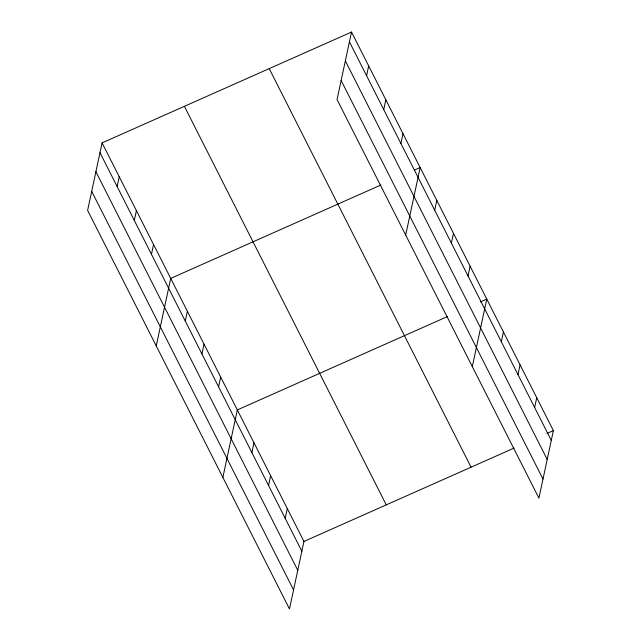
<?xml version="1.0" encoding="UTF-8"?>
<svg xmlns="http://www.w3.org/2000/svg" width="641" height="641" viewBox="0 0 641 641"><rect width="100%" height="100%" fill="white"/><g stroke="black" fill="none" stroke-linecap="round" stroke-linejoin="round"><path stroke-width="0.96" d="M102.087 142.887L87.617 210.392L289.476 608.95L303.946 541.445L102.087 142.887L351.524 32.05L553.383 430.608L538.913 498.113L337.054 99.555L351.524 32.05M117.143 186.555L119.242 176.772M134.306 220.432L136.397 210.649M151.46 254.309L153.56 244.525M156.244 345.9L170.714 278.402L380.826 185.033M185.273 321.069L187.372 311.278M201.923 353.952L204.022 344.161M218.581 386.835L220.68 377.044M222.86 477.425L237.33 409.92L447.442 316.558M251.889 452.594L253.988 442.803M268.539 485.477L270.638 475.686M366.588 75.718L368.687 65.927M285.197 518.353L287.296 508.569M383.743 109.595L385.842 99.804M400.905 143.472L402.997 133.681M405.689 235.063L420.159 167.557L414.671 170.001M434.71 210.232L436.809 200.441M451.368 243.107L453.467 233.324M468.018 275.991L470.117 266.199M472.305 366.588L486.775 299.083L480.373 301.927M501.326 341.749L503.425 331.966M517.984 374.632L520.083 364.841M534.634 407.516L536.733 397.724M303.946 541.445L514.058 448.083M546.981 433.452L553.383 430.608M349.425 41.841L551.292 440.399M345.347 60.887L547.206 459.445M341.14 80.51L542.999 479.067M269.212 68.627L471.071 467.185M184.4 106.31L386.259 504.868M99.988 152.678L301.847 551.236M95.902 171.724L297.761 570.282M91.695 191.347L293.554 589.904"/></g></svg>
